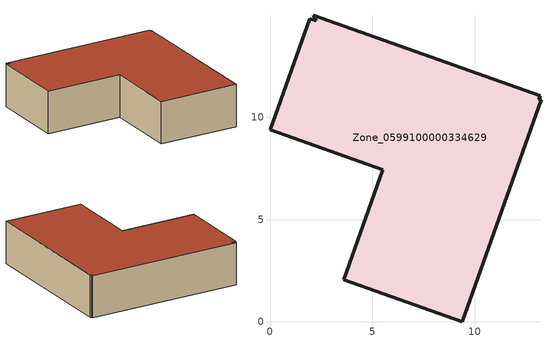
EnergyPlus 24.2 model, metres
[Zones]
Zone_0599100000334629
 floor ground (C_G): 2.26,14.71 2.12,14.99 13.21,11.05 13.15,10.88 13.25,10.85 9.39,0 3.61,2.05 5.52,7.43 0,9.39 1.94,14.83 z0.55
 wall outside (C_F): 5.52,7.43 3.61,2.05 9.39,0 13.25,10.85 13.15,10.88 13.21,11.05 2.12,14.99 2.26,14.71 1.94,14.83 0,9.39 5.52,7.43 z0.55:3.78
 roof outside (C_R): 2.12,14.99 2.26,14.71 1.94,14.83 0,9.39 5.52,7.43 3.61,2.05 9.39,0 13.25,10.85 13.15,10.88 13.21,11.05 z3.78
[BUILDING]
Pand.0599100000334629: North Axis=0; Terrain=City; Loads Convergence Tolerance Value=0.04; Temperature Convergence Tolerance Value=0.4; Solar Distribution=FullExterior; Maximum Number of Warmup Days=25; Minimum Number of Warmup Days=1
[Site:Location]
Rotterdam.The.Hague.AP_ZH_NLD Design_Conditions: Latitude=51.96; Longitude=4.45; Time Zone=1; Elevation=-4.5
[SITE:GROUNDTEMPERATURE:BUILDINGSURFACE]
18, 18, 18, 18, 18, 18, 18, 18, 18, 18, 18, 18
[MATERIAL] Thermal Absorptance=0.9; Solar Absorptance=0.7; Visible Absorptance=0.7
Name | Roughness | Thickness | Conductivity | Density | Specific Heat
G.TI.1975-1991 | MediumSmooth | 0.15 | 0.288461 | 540 | 1210
F.TI.1975-1991 | Rough | 0.3 | 0.230769 | 1920 | 840
R.TI.1975-1991 | MediumRough | 0.2 | 0.153846 | 1500 | 1000
[CONSTRUCTION]
C_G: G.TI.1975-1991
C_F: F.TI.1975-1991
C_R: R.TI.1975-1991
[ZONE]
Zone_0599100000334629: Type=1; Multiplier=1; Ceiling Height=Autocalculate; Volume=Autocalculate; Floor Area=autocalculate; Part of Total Floor Area=Yes
[ZONEINFILTRATION:DESIGNFLOWRATE]
Infil_Zone_0599100000334629: Zone or ZoneList or Space or SpaceList=Zone_0599100000334629; Schedule=AlwaysOn; Design Flow Rate Calculation Method=Flow/Area; Flow Rate per Floor Area=0.003; Constant Term Coefficient=1; Temperature Term Coefficient=0; Velocity Term Coefficient=0; Velocity Squared Term Coefficient=0
[HVACTEMPLATE:ZONE:IDEALLOADSAIRSYSTEM]
Zone_0599100000334629: Maximum Heating Supply Air Temperature=50; Minimum Cooling Supply Air Temperature=13; Maximum Heating Supply Air Humidity Ratio=0.0156; Minimum Cooling Supply Air Humidity Ratio=0.0077; Heating Limit=NoLimit; Cooling Limit=NoLimit; Dehumidification Control Type=ConstantSensibleHeatRatio; Cooling Sensible Heat Ratio=0.7; Dehumidification Setpoint=60; Humidification Control Type=None; Humidification Setpoint=30; Outdoor Air Method=None; Outdoor Air Flow Rate per Person=0.00944; Outdoor Air Flow Rate per Zone Floor Area=0; Outdoor Air Flow Rate per Zone=0; Demand Controlled Ventilation Type=None; Outdoor Air Economizer Type=NoEconomizer; Heat Recovery Type=None; Sensible Heat Recovery Effectiveness=0.7; Latent Heat Recovery Effectiveness=0.65
[ZONECONTROL:THERMOSTAT]
ThermostatControl_Zone_0599100000334629: Zone or ZoneList=Zone_0599100000334629; Control Type Schedule=DualSetpointControlType; Control 1=Thermostat_Zone_0599100000334629; Temperature Difference Between Cutout And Setpoint=0
[THERMOSTATSETPOINT:DUALSETPOINT]
Thermostat_Zone_0599100000334629: Heating Setpoint Temperature Schedule=HeatingSetpoint_Zone_0599100000334629; Cooling Setpoint Temperature Schedule=CoolingSetpoint_Zone_0599100000334629
[SCHEDULE:COMPACT]
HeatingSetpoint_Zone_0599100000334629: Through: 12/31, For: AllDays, Until: 24:00, 21
CoolingSetpoint_Zone_0599100000334629: Through: 12/31, For: AllDays, Until: 24:00, 24
DualSetpointControlType: Through: 12/31, For: AllDays, Until: 24:00, 4
AlwaysOn: Through: 12/31, For: AllDays, Until: 24:00, 1
